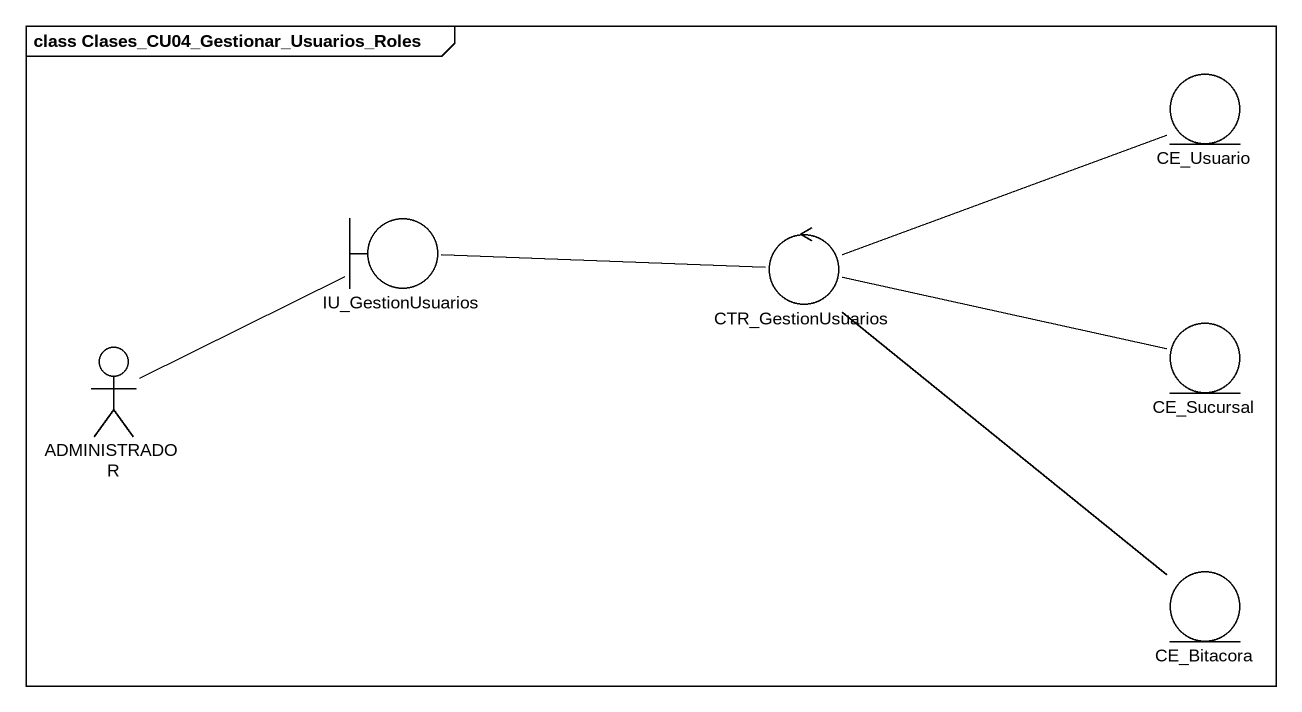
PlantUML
@startuml
mainframe class Clases_CU04_Gestionar_Usuarios_Roles
entity CE_Usuario
boundary IU_GestionUsuarios
control CTR_GestionUsuarios
actor ADMINISTRADOR
entity CE_Sucursal
entity CE_Bitacora
IU_GestionUsuarios -right- CTR_GestionUsuarios
CTR_GestionUsuarios -right- CE_Usuario
CTR_GestionUsuarios -right- CE_Sucursal
CTR_GestionUsuarios -- CE_Bitacora
ADMINISTRADOR -right- IU_GestionUsuarios
@enduml
